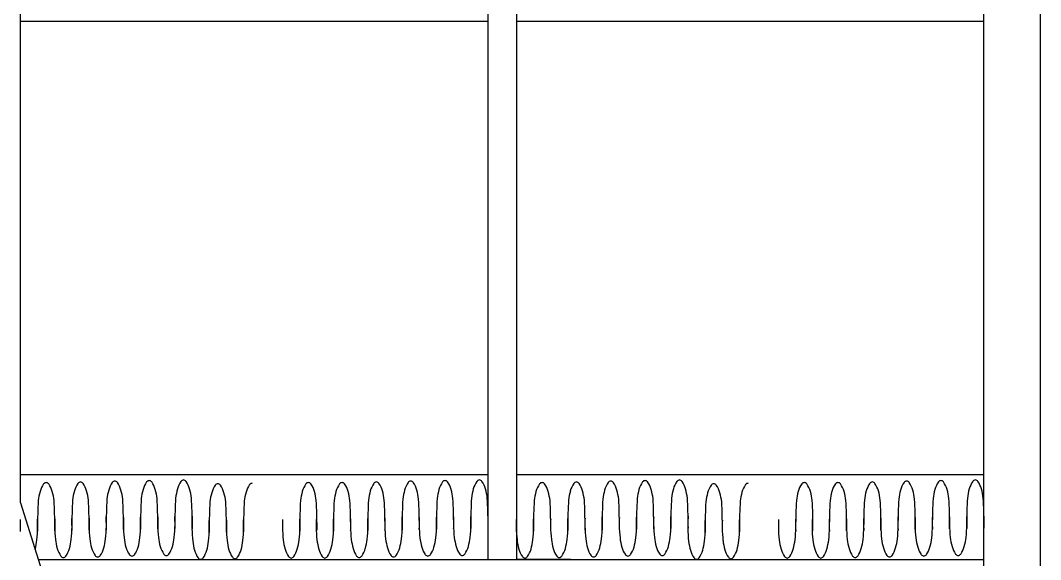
# Model space of a CAD drawing. Header units: inches. Extents: x -460 to 10305, y -938 to 5356.
# Drawn here: x 9983.4 to 10055.4, y 4574.2 to 4612.2 of the extents above; entities that cross this region are included whole.
import ezdxf

# ---------------------------------------------------------------- set-up
doc = ezdxf.new("R2010")
doc.units = ezdxf.units.IN
doc.header["$MEASUREMENT"] = 0
doc.layers.add('01-0263-07-DWG-BFP-ARCH$0$SP-PART', color=190, linetype='Continuous')
doc.layers.add('01-0263-07-DWG-BFP-ARCH$0$SP-WALL', color=7, linetype='Continuous')

# ---------------------------------------------------------------- blocks, each defined once
blk = doc.blocks.new('01-0263-07-DWG-BFP-ARCH', base_point=(1295.153, 1353.423))
at = {"layer": '01-0263-07-DWG-BFP-ARCH$0$SP-PART'}
for p, q in [((3467.158, 1945.427), (3500.158, 1945.427)), ((3502.158, 1945.427), (3535.158, 1945.427)), ((3467.158, 1913.427), (3500.158, 1913.427)), ((3502.158, 1913.427), (3535.158, 1913.427)), ((3468.414, 1907.427), (3500.158, 1907.427)), ((3496.31, 1907.427), (3500.158, 1907.427)), ((3502.158, 1907.427), (3535.158, 1907.427)), ((3506.006, 1907.427), (3502.158, 1907.427))]:
    blk.add_line(p, q, dxfattribs=at)
for centre, radius, start, end in [((3478.67, 1912.826), 0.219, 90, 145.67741), ((3478.67, 1912.826), 0.219, 34.32259, 90), ((3499.551, 1912.826), 0.219, 90, 145.67741), ((3499.551, 1912.826), 0.219, 34.32259, 90), ((3513.67, 1912.826), 0.219, 90, 145.67741), ((3513.67, 1912.826), 0.219, 34.32259, 90), ((3534.551, 1912.826), 0.219, 90, 145.67741), ((3534.551, 1912.826), 0.219, 34.32259, 90), ((3470.316, 1911.729), 1.841, 145.67741, 164.20927), ((3468.976, 1912.644), 0.219, 90, 145.67741), ((3468.976, 1912.644), 0.219, 34.32259, 90), ((3467.636, 1911.729), 1.841, 15.79073, 34.32259), ((3472.74, 1911.771), 1.841, 145.67741, 164.20927), ((3471.4, 1912.685), 0.219, 90, 145.67741), ((3471.4, 1912.685), 0.219, 34.32259, 90), ((3470.06, 1911.771), 1.841, 15.79073, 34.32259), ((3477.342, 1911.212), 4.107, 164.20927, 173.31892), ((3475.162, 1911.828), 1.841, 145.67741, 164.20927), ((3473.822, 1912.743), 0.219, 90, 145.67741), ((3473.822, 1912.743), 0.219, 34.32259, 90), ((3472.482, 1911.828), 1.841, 15.79073, 34.32259), ((3470.302, 1911.212), 4.107, 6.68108, 15.79073), ((3479.766, 1911.253), 4.107, 164.20927, 173.31892), ((3477.586, 1911.87), 1.841, 145.67741, 164.20927), ((3476.246, 1912.785), 0.219, 90, 145.67741), ((3476.246, 1912.785), 0.219, 34.32259, 90), ((3474.906, 1911.87), 1.841, 15.79073, 34.32259), ((3472.726, 1911.253), 4.107, 6.68108, 15.79073), ((3482.191, 1911.295), 4.107, 164.20927, 173.31892), ((3480.01, 1911.912), 1.841, 145.67741, 164.20927), ((3477.33, 1911.912), 1.841, 15.79073, 34.32259), ((3475.15, 1911.295), 4.107, 6.68108, 15.79073), ((3482.431, 1911.64), 1.841, 145.67741, 164.20927), ((3481.091, 1912.555), 0.219, 90, 145.67741), ((3481.091, 1912.555), 0.219, 34.32259, 90), ((3479.751, 1911.64), 1.841, 15.79073, 34.32259), ((3484.855, 1911.682), 1.841, 145.67741, 164.20927), ((3483.515, 1912.597), 0.219, 90, 145.67741), ((3488.821, 1911.729), 1.841, 145.67741, 164.20927), ((3487.481, 1912.644), 0.219, 90, 145.67741), ((3487.481, 1912.644), 0.219, 34.32259, 90), ((3486.141, 1911.729), 1.841, 15.79073, 34.32259), ((3491.197, 1911.729), 1.841, 145.67741, 164.20927), ((3489.857, 1912.644), 0.219, 90, 145.67741), ((3489.857, 1912.644), 0.219, 34.32259, 90), ((3488.517, 1911.729), 1.841, 15.79073, 34.32259), ((3493.621, 1911.771), 1.841, 145.67741, 164.20927), ((3492.281, 1912.685), 0.219, 90, 145.67741), ((3492.281, 1912.685), 0.219, 34.32259, 90), ((3490.941, 1911.771), 1.841, 15.79073, 34.32259), ((3498.224, 1911.212), 4.107, 164.20927, 173.31892), ((3496.043, 1911.828), 1.841, 145.67741, 164.20927), ((3494.703, 1912.743), 0.219, 90, 145.67741), ((3494.703, 1912.743), 0.219, 34.32259, 90), ((3493.363, 1911.828), 1.841, 15.79073, 34.32259), ((3491.183, 1911.212), 4.107, 6.68108, 15.79073), ((3500.648, 1911.253), 4.107, 164.20927, 173.31892), ((3498.467, 1911.87), 1.841, 145.67741, 164.20927), ((3497.127, 1912.785), 0.219, 90, 145.67741), ((3497.127, 1912.785), 0.219, 34.32259, 90), ((3495.787, 1911.87), 1.841, 15.79073, 34.32259), ((3493.607, 1911.253), 4.107, 6.68108, 15.79073), ((3503.072, 1911.295), 4.107, 164.20927, 173.31892), ((3500.891, 1911.912), 1.841, 145.67741, 164.20927), ((3498.212, 1911.912), 1.841, 15.79073, 34.32259), ((3496.031, 1911.295), 4.107, 6.68108, 15.79073), ((3505.316, 1911.729), 1.841, 145.67741, 164.20927), ((3503.976, 1912.644), 0.219, 90, 145.67741), ((3503.976, 1912.644), 0.219, 34.32259, 90), ((3502.636, 1911.729), 1.841, 15.79073, 34.32259), ((3507.74, 1911.771), 1.841, 145.67741, 164.20927), ((3506.4, 1912.685), 0.219, 90, 145.67741), ((3506.4, 1912.685), 0.219, 34.32259, 90), ((3505.06, 1911.771), 1.841, 15.79073, 34.32259), ((3512.342, 1911.212), 4.107, 164.20927, 173.31892), ((3510.162, 1911.828), 1.841, 145.67741, 164.20927), ((3508.822, 1912.743), 0.219, 90, 145.67741), ((3508.822, 1912.743), 0.219, 34.32259, 90), ((3507.482, 1911.828), 1.841, 15.79073, 34.32259), ((3505.302, 1911.212), 4.107, 6.68108, 15.79073), ((3514.766, 1911.253), 4.107, 164.20927, 173.31892), ((3512.586, 1911.87), 1.841, 145.67741, 164.20927), ((3511.246, 1912.785), 0.219, 90, 145.67741), ((3511.246, 1912.785), 0.219, 34.32259, 90), ((3509.906, 1911.87), 1.841, 15.79073, 34.32259), ((3507.726, 1911.253), 4.107, 6.68108, 15.79073), ((3517.191, 1911.295), 4.107, 164.20927, 173.31892), ((3515.01, 1911.912), 1.841, 145.67741, 164.20927), ((3512.33, 1911.912), 1.841, 15.79073, 34.32259), ((3510.15, 1911.295), 4.107, 6.68108, 15.79073), ((3517.431, 1911.64), 1.841, 145.67741, 164.20927), ((3516.091, 1912.555), 0.219, 90, 145.67741), ((3516.091, 1912.555), 0.219, 34.32259, 90), ((3514.751, 1911.64), 1.841, 15.79073, 34.32259), ((3519.855, 1911.682), 1.841, 145.67741, 164.20927), ((3518.515, 1912.597), 0.219, 90, 145.67741), ((3523.821, 1911.729), 1.841, 145.67741, 164.20927), ((3522.481, 1912.644), 0.219, 90, 145.67741), ((3522.481, 1912.644), 0.219, 34.32259, 90), ((3521.141, 1911.729), 1.841, 15.79073, 34.32259), ((3526.197, 1911.729), 1.841, 145.67741, 164.20927), ((3524.857, 1912.644), 0.219, 90, 145.67741), ((3524.857, 1912.644), 0.219, 34.32259, 90), ((3523.517, 1911.729), 1.841, 15.79073, 34.32259), ((3528.621, 1911.771), 1.841, 145.67741, 164.20927), ((3527.281, 1912.685), 0.219, 90, 145.67741), ((3527.281, 1912.685), 0.219, 34.32259, 90), ((3525.941, 1911.771), 1.841, 15.79073, 34.32259), ((3533.224, 1911.212), 4.107, 164.20927, 173.31892), ((3531.043, 1911.828), 1.841, 145.67741, 164.20927), ((3529.703, 1912.743), 0.219, 90, 145.67741), ((3529.703, 1912.743), 0.219, 34.32259, 90), ((3528.363, 1911.828), 1.841, 15.79073, 34.32259), ((3526.183, 1911.212), 4.107, 6.68108, 15.79073), ((3535.648, 1911.253), 4.107, 164.20927, 173.31892), ((3533.467, 1911.87), 1.841, 145.67741, 164.20927), ((3532.127, 1912.785), 0.219, 90, 145.67741), ((3532.127, 1912.785), 0.219, 34.32259, 90), ((3530.787, 1911.87), 1.841, 15.79073, 34.32259), ((3528.607, 1911.253), 4.107, 6.68108, 15.79073), ((3538.072, 1911.295), 4.107, 164.20927, 173.31892), ((3535.891, 1911.912), 1.841, 145.67741, 164.20927), ((3533.212, 1911.912), 1.841, 15.79073, 34.32259), ((3531.031, 1911.295), 4.107, 6.68108, 15.79073), ((3472.496, 1911.112), 4.107, 164.20927, 173.31892), ((3465.456, 1911.112), 4.107, 6.68108, 15.79073), ((3504.597, 1909.761), 33.808, 176.82774, 180.00104), ((3474.921, 1911.154), 4.107, 164.20927, 173.31892), ((3467.88, 1911.154), 4.107, 6.68108, 15.79073), ((3438.203, 1909.761), 33.808, 359.99896, 3.17226), ((3507.019, 1909.819), 33.808, 176.82774, 180.00104), ((3440.625, 1909.819), 33.808, 359.99896, 3.17226), ((3509.443, 1909.86), 33.808, 176.82774, 180.00104), ((3443.049, 1909.86), 33.808, 359.99896, 3.17226), ((3511.867, 1909.902), 33.808, 176.82774, 180.00104), ((3445.473, 1909.902), 33.808, 359.99896, 3.17226), ((3484.611, 1911.024), 4.107, 164.20927, 173.31892), ((3477.57, 1911.024), 4.107, 6.68108, 15.79073), ((3487.035, 1911.065), 4.107, 164.20927, 173.31892), ((3491.001, 1911.112), 4.107, 164.20927, 173.31892), ((3483.961, 1911.112), 4.107, 6.68108, 15.79073), ((3493.378, 1911.112), 4.107, 164.20927, 173.31892), ((3486.337, 1911.112), 4.107, 6.68108, 15.79073), ((3525.478, 1909.761), 33.808, 176.82774, 180.00104), ((3495.802, 1911.154), 4.107, 164.20927, 173.31892), ((3488.761, 1911.154), 4.107, 6.68108, 15.79073), ((3459.084, 1909.761), 33.808, 359.99896, 3.17226), ((3527.9, 1909.819), 33.808, 176.82774, 180.00104), ((3461.506, 1909.819), 33.808, 359.99896, 3.17226), ((3530.324, 1909.86), 33.808, 176.82774, 180.00104), ((3463.93, 1909.86), 33.808, 359.99896, 3.17226), ((3532.748, 1909.902), 33.808, 176.82774, 180.00104), ((3466.354, 1909.902), 33.808, 359.99896, 3.17226), ((3507.496, 1911.112), 4.107, 164.20927, 173.31892), ((3500.456, 1911.112), 4.107, 6.68108, 15.79073), ((3539.597, 1909.761), 33.808, 176.82774, 180.00104), ((3509.921, 1911.154), 4.107, 164.20927, 173.31892), ((3502.88, 1911.154), 4.107, 6.68108, 15.79073), ((3473.203, 1909.761), 33.808, 359.99896, 3.17226), ((3542.019, 1909.819), 33.808, 176.82774, 180.00104), ((3475.625, 1909.819), 33.808, 359.99896, 3.17226), ((3544.443, 1909.86), 33.808, 176.82774, 180.00104), ((3478.049, 1909.86), 33.808, 359.99896, 3.17226), ((3546.867, 1909.902), 33.808, 176.82774, 180.00104), ((3480.473, 1909.902), 33.808, 359.99896, 3.17226), ((3519.611, 1911.024), 4.107, 164.20927, 173.31892), ((3512.57, 1911.024), 4.107, 6.68108, 15.79073), ((3522.035, 1911.065), 4.107, 164.20927, 173.31892), ((3526.001, 1911.112), 4.107, 164.20927, 173.31892), ((3518.961, 1911.112), 4.107, 6.68108, 15.79073), ((3528.378, 1911.112), 4.107, 164.20927, 173.31892), ((3521.337, 1911.112), 4.107, 6.68108, 15.79073), ((3560.478, 1909.761), 33.808, 176.82774, 180.00104), ((3530.802, 1911.154), 4.107, 164.20927, 173.31892), ((3523.761, 1911.154), 4.107, 6.68108, 15.79073), ((3494.084, 1909.761), 33.808, 359.99896, 3.17226), ((3562.9, 1909.819), 33.808, 176.82774, 180.00104), ((3496.506, 1909.819), 33.808, 359.99896, 3.17226), ((3565.324, 1909.86), 33.808, 176.82774, 180.00104), ((3498.93, 1909.86), 33.808, 359.99896, 3.17226), ((3567.748, 1909.902), 33.808, 176.82774, 180.00104), ((3501.354, 1909.902), 33.808, 359.99896, 3.17226), ((3502.173, 1909.719), 33.808, 176.82774, 180.00104), ((3435.779, 1909.719), 33.808, 359.99896, 3.17226), ((3514.288, 1909.631), 33.808, 176.82774, 180.00104), ((3447.894, 1909.631), 33.808, 359.99896, 3.17226), ((3516.712, 1909.672), 33.808, 176.82774, 180.00104), ((3520.678, 1909.719), 33.808, 176.82774, 180.00104), ((3454.284, 1909.719), 33.808, 359.99896, 3.17226), ((3523.054, 1909.719), 33.808, 176.82774, 180.00104), ((3456.66, 1909.719), 33.808, 359.99896, 3.17226), ((3537.173, 1909.719), 33.808, 176.82774, 180.00104), ((3470.779, 1909.719), 33.808, 359.99896, 3.17226), ((3549.288, 1909.631), 33.808, 176.82774, 180.00104), ((3482.894, 1909.631), 33.808, 359.99896, 3.17226), ((3551.712, 1909.672), 33.808, 176.82774, 180.00104), ((3555.678, 1909.719), 33.808, 176.82774, 180.00104), ((3489.284, 1909.719), 33.808, 359.99896, 3.17226), ((3558.054, 1909.719), 33.808, 176.82774, 180.00104), ((3491.66, 1909.719), 33.808, 359.99896, 3.17226), ((3433.355, 1909.678), 33.808, 359.99896, 0.98443), ((3434.567, 1909.698), 33.808, 359.99896, 0.98443), ((3503.385, 1909.74), 33.808, 179.05088, 180.00104), ((3436.991, 1909.74), 33.808, 359.99896, 0.98443), ((3505.809, 1909.782), 33.808, 179.05088, 180.00104), ((3439.415, 1909.782), 33.808, 359.99896, 1.11131), ((3508.231, 1909.84), 33.808, 179.05088, 180.00104), ((3441.837, 1909.84), 33.808, 359.99896, 0.98443), ((3510.655, 1909.881), 33.808, 179.05088, 180.00104), ((3444.261, 1909.881), 33.808, 359.99896, 0.98443), ((3513.076, 1909.61), 33.808, 179.05088, 180.00104), ((3513.079, 1909.923), 33.808, 179.05088, 180.00104), ((3446.682, 1909.61), 33.808, 359.99896, 0.98443), ((3515.5, 1909.652), 33.808, 179.05088, 180.00104), ((3449.106, 1909.652), 33.808, 359.99896, 0.98443), ((3519.466, 1909.698), 33.808, 179.05088, 180.00104), ((3453.072, 1909.698), 33.808, 359.99896, 0.98443), ((3521.842, 1909.698), 33.808, 179.05088, 180.00104), ((3455.448, 1909.698), 33.808, 359.99896, 0.98443), ((3524.266, 1909.74), 33.808, 179.05088, 180.00104), ((3457.872, 1909.74), 33.808, 359.99896, 0.98443), ((3526.69, 1909.782), 33.808, 179.05088, 180.00104), ((3460.297, 1909.782), 33.808, 359.99896, 1.11131), ((3529.112, 1909.84), 33.808, 179.05088, 180.00104), ((3462.718, 1909.84), 33.808, 359.99896, 0.98443), ((3531.536, 1909.881), 33.808, 179.05088, 180.00104), ((3465.142, 1909.881), 33.808, 359.99896, 0.98443), ((3533.96, 1909.923), 33.808, 179.05088, 180.00104), ((3535.961, 1909.698), 33.808, 179.05088, 180.00104), ((3468.355, 1909.678), 33.808, 359.99896, 0.98443), ((3469.567, 1909.698), 33.808, 359.99896, 0.98443), ((3538.385, 1909.74), 33.808, 179.05088, 180.00104), ((3471.991, 1909.74), 33.808, 359.99896, 0.98443), ((3540.809, 1909.782), 33.808, 179.05088, 180.00104), ((3474.415, 1909.782), 33.808, 359.99896, 1.11131), ((3543.231, 1909.84), 33.808, 179.05088, 180.00104), ((3476.837, 1909.84), 33.808, 359.99896, 0.98443), ((3545.655, 1909.881), 33.808, 179.05088, 180.00104), ((3479.261, 1909.881), 33.808, 359.99896, 0.98443), ((3548.076, 1909.61), 33.808, 179.05088, 180.00104), ((3548.079, 1909.923), 33.808, 179.05088, 180.00104), ((3481.682, 1909.61), 33.808, 359.99896, 0.98443), ((3550.5, 1909.652), 33.808, 179.05088, 180.00104), ((3484.106, 1909.652), 33.808, 359.99896, 0.98443), ((3554.466, 1909.698), 33.808, 179.05088, 180.00104), ((3488.072, 1909.698), 33.808, 359.99896, 0.98443), ((3556.842, 1909.698), 33.808, 179.05088, 180.00104), ((3490.448, 1909.698), 33.808, 359.99896, 0.98443), ((3559.266, 1909.74), 33.808, 179.05088, 180.00104), ((3492.872, 1909.74), 33.808, 359.99896, 0.98443), ((3561.69, 1909.782), 33.808, 179.05088, 180.00104), ((3495.297, 1909.782), 33.808, 359.99896, 1.11131), ((3564.112, 1909.84), 33.808, 179.05088, 180.00104), ((3497.718, 1909.84), 33.808, 359.99896, 0.98443), ((3566.536, 1909.881), 33.808, 179.05088, 180.00104), ((3500.142, 1909.881), 33.808, 359.99896, 0.98443), ((3568.96, 1909.923), 33.808, 179.05088, 180.00104), ((3459.534, 1909.677), 7.629, 358.04412, 0), ((3460.746, 1909.698), 7.629, 353.31892, 360), ((3475.994, 1909.719), 7.629, 180, 182.11241), ((3477.206, 1909.74), 7.629, 180, 186.68108), ((3461.958, 1909.719), 7.629, 358.04412, 0), ((3463.17, 1909.74), 7.629, 353.31892, 360), ((3478.418, 1909.76), 7.629, 180, 182.11241), ((3479.63, 1909.781), 7.629, 180, 186.68108), ((3464.383, 1909.76), 7.629, 358.04412, 0), ((3465.595, 1909.781), 7.629, 353.31892, 360), ((3480.84, 1909.818), 7.629, 180, 182.40916), ((3482.052, 1909.839), 7.629, 180, 186.68108), ((3466.804, 1909.818), 7.629, 358.04412, 0), ((3468.016, 1909.839), 7.629, 353.31892, 360), ((3483.264, 1909.86), 7.629, 180, 182.11241), ((3484.476, 1909.881), 7.629, 180, 186.68108), ((3469.228, 1909.86), 7.629, 358.04412, 0), ((3470.44, 1909.881), 7.629, 353.31892, 360), ((3485.688, 1909.901), 7.629, 180, 182.11241), ((3486.896, 1909.609), 7.629, 180, 186.68108), ((3486.9, 1909.922), 7.629, 180, 182.11241), ((3471.653, 1909.901), 7.629, 358.04412, 0), ((3472.861, 1909.609), 7.629, 353.31892, 360), ((3488.108, 1909.63), 7.629, 180, 182.11241), ((3489.32, 1909.651), 7.629, 180, 186.68108), ((3474.073, 1909.63), 7.629, 358.04412, 0), ((3475.285, 1909.651), 7.629, 353.31892, 360), ((3490.533, 1909.672), 7.629, 180, 182.11241), ((3493.287, 1909.698), 7.629, 180, 186.68108), ((3479.251, 1909.698), 7.629, 353.31892, 0), ((3494.499, 1909.719), 7.629, 180, 182.11241), ((3495.663, 1909.698), 7.629, 180, 186.68108), ((3480.463, 1909.719), 7.629, 358.04412, 360), ((3481.628, 1909.698), 7.629, 353.31892, 360), ((3496.875, 1909.719), 7.629, 180, 182.11241), ((3498.087, 1909.74), 7.629, 180, 186.68108), ((3482.84, 1909.719), 7.629, 358.04412, 0), ((3484.052, 1909.74), 7.629, 353.31892, 360), ((3499.299, 1909.76), 7.629, 180, 182.11241), ((3500.511, 1909.781), 7.629, 180, 186.68108), ((3485.264, 1909.76), 7.629, 358.04412, 0), ((3486.476, 1909.781), 7.629, 353.31892, 360), ((3501.721, 1909.818), 7.629, 180, 182.40916), ((3502.933, 1909.839), 7.629, 180, 186.68108), ((3487.685, 1909.818), 7.629, 358.04412, 360), ((3488.898, 1909.839), 7.629, 353.31892, 0), ((3504.145, 1909.86), 7.629, 180, 182.11241), ((3505.357, 1909.881), 7.629, 180, 186.68108), ((3490.11, 1909.86), 7.629, 358.04412, 360), ((3491.322, 1909.881), 7.629, 353.31892, 0), ((3506.569, 1909.901), 7.629, 180, 182.11241), ((3507.781, 1909.922), 7.629, 180, 182.11241), ((3492.534, 1909.901), 7.629, 358.04412, 360), ((3509.782, 1909.698), 7.629, 180, 186.68108), ((3494.534, 1909.677), 7.629, 358.04412, 0), ((3495.746, 1909.698), 7.629, 353.31892, 360), ((3510.994, 1909.719), 7.629, 180, 182.11241), ((3512.206, 1909.74), 7.629, 180, 186.68108), ((3496.958, 1909.719), 7.629, 358.04412, 0), ((3498.17, 1909.74), 7.629, 353.31892, 360), ((3513.418, 1909.76), 7.629, 180, 182.11241), ((3514.63, 1909.781), 7.629, 180, 186.68108), ((3499.383, 1909.76), 7.629, 358.04412, 0), ((3500.595, 1909.781), 7.629, 353.31892, 360), ((3515.84, 1909.818), 7.629, 180, 182.40916), ((3517.052, 1909.839), 7.629, 180, 186.68108), ((3501.804, 1909.818), 7.629, 358.04412, 0), ((3503.016, 1909.839), 7.629, 353.31892, 360), ((3518.264, 1909.86), 7.629, 180, 182.11241), ((3519.476, 1909.881), 7.629, 180, 186.68108), ((3504.228, 1909.86), 7.629, 358.04412, 0), ((3505.44, 1909.881), 7.629, 353.31892, 360), ((3520.688, 1909.901), 7.629, 180, 182.11241), ((3521.896, 1909.609), 7.629, 180, 186.68108), ((3521.9, 1909.922), 7.629, 180, 182.11241), ((3506.653, 1909.901), 7.629, 358.04412, 0), ((3507.861, 1909.609), 7.629, 353.31892, 360), ((3523.108, 1909.63), 7.629, 180, 182.11241), ((3524.32, 1909.651), 7.629, 180, 186.68108), ((3509.073, 1909.63), 7.629, 358.04412, 0), ((3510.285, 1909.651), 7.629, 353.31892, 360), ((3525.533, 1909.672), 7.629, 180, 182.11241), ((3528.287, 1909.698), 7.629, 180, 186.68108), ((3514.251, 1909.698), 7.629, 353.31892, 0), ((3529.499, 1909.719), 7.629, 180, 182.11241), ((3530.663, 1909.698), 7.629, 180, 186.68108), ((3515.463, 1909.719), 7.629, 358.04412, 360), ((3516.628, 1909.698), 7.629, 353.31892, 360), ((3531.875, 1909.719), 7.629, 180, 182.11241), ((3533.087, 1909.74), 7.629, 180, 186.68108), ((3517.84, 1909.719), 7.629, 358.04412, 0), ((3519.052, 1909.74), 7.629, 353.31892, 360), ((3534.299, 1909.76), 7.629, 180, 182.11241), ((3535.511, 1909.781), 7.629, 180, 186.68108), ((3520.264, 1909.76), 7.629, 358.04412, 0), ((3521.476, 1909.781), 7.629, 353.31892, 360), ((3536.721, 1909.818), 7.629, 180, 182.40916), ((3537.933, 1909.839), 7.629, 180, 186.68108), ((3522.685, 1909.818), 7.629, 358.04412, 360), ((3523.898, 1909.839), 7.629, 353.31892, 0), ((3539.145, 1909.86), 7.629, 180, 182.11241), ((3540.357, 1909.881), 7.629, 180, 186.68108), ((3525.11, 1909.86), 7.629, 358.04412, 360), ((3526.322, 1909.881), 7.629, 353.31892, 0), ((3541.569, 1909.901), 7.629, 180, 182.11241), ((3542.781, 1909.922), 7.629, 180, 182.11241), ((3527.534, 1909.901), 7.629, 358.04412, 360), ((3464.244, 1909.288), 4.107, 344.20927, 353.31892), ((3473.709, 1909.33), 4.107, 186.68108, 195.79073), ((3466.668, 1909.33), 4.107, 344.20927, 353.31892), ((3476.133, 1909.372), 4.107, 186.68108, 195.79073), ((3469.092, 1909.372), 4.107, 344.20927, 353.31892), ((3478.554, 1909.429), 4.107, 186.68108, 195.79073), ((3471.514, 1909.429), 4.107, 344.20927, 353.31892), ((3480.979, 1909.471), 4.107, 186.68108, 195.79073), ((3473.938, 1909.471), 4.107, 344.20927, 353.31892), ((3483.399, 1909.2), 4.107, 186.68108, 195.79073), ((3476.358, 1909.2), 4.107, 344.20927, 353.31892), ((3485.823, 1909.241), 4.107, 186.68108, 195.79073), ((3478.782, 1909.241), 4.107, 344.20927, 353.31892), ((3489.789, 1909.288), 4.107, 186.68108, 195.79073), ((3482.748, 1909.288), 4.107, 344.20927, 353.31892), ((3492.166, 1909.288), 4.107, 186.68108, 195.79073), ((3485.125, 1909.288), 4.107, 344.20927, 353.31892), ((3494.59, 1909.33), 4.107, 186.68108, 195.79073), ((3487.549, 1909.33), 4.107, 344.20927, 353.31892), ((3497.014, 1909.372), 4.107, 186.68108, 195.79073), ((3489.973, 1909.372), 4.107, 344.20927, 353.31892), ((3499.436, 1909.429), 4.107, 186.68108, 195.79073), ((3492.395, 1909.429), 4.107, 344.20927, 353.31892), ((3501.86, 1909.471), 4.107, 186.68108, 195.79073), ((3494.819, 1909.471), 4.107, 344.20927, 353.31892), ((3506.284, 1909.288), 4.107, 186.68108, 195.79073), ((3499.244, 1909.288), 4.107, 344.20927, 353.31892), ((3508.709, 1909.33), 4.107, 186.68108, 195.79073), ((3501.668, 1909.33), 4.107, 344.20927, 353.31892), ((3511.133, 1909.372), 4.107, 186.68108, 195.79073), ((3504.092, 1909.372), 4.107, 344.20927, 353.31892), ((3513.554, 1909.429), 4.107, 186.68108, 195.79073), ((3506.514, 1909.429), 4.107, 344.20927, 353.31892), ((3515.979, 1909.471), 4.107, 186.68108, 195.79073), ((3508.938, 1909.471), 4.107, 344.20927, 353.31892), ((3518.399, 1909.2), 4.107, 186.68108, 195.79073), ((3511.358, 1909.2), 4.107, 344.20927, 353.31892), ((3520.823, 1909.241), 4.107, 186.68108, 195.79073), ((3513.782, 1909.241), 4.107, 344.20927, 353.31892), ((3524.789, 1909.288), 4.107, 186.68108, 195.79073), ((3517.748, 1909.288), 4.107, 344.20927, 353.31892), ((3527.166, 1909.288), 4.107, 186.68108, 195.79073), ((3520.125, 1909.288), 4.107, 344.20927, 353.31892), ((3529.59, 1909.33), 4.107, 186.68108, 195.79073), ((3522.549, 1909.33), 4.107, 344.20927, 353.31892), ((3532.014, 1909.372), 4.107, 186.68108, 195.79073), ((3524.973, 1909.372), 4.107, 344.20927, 353.31892), ((3534.436, 1909.429), 4.107, 186.68108, 195.79073), ((3527.395, 1909.429), 4.107, 344.20927, 353.31892), ((3536.86, 1909.471), 4.107, 186.68108, 195.79073), ((3529.819, 1909.471), 4.107, 344.20927, 353.31892), ((3466.424, 1908.672), 1.841, 343.37227, 344.20927), ((3471.528, 1908.713), 1.841, 195.79073, 214.32259), ((3468.848, 1908.713), 1.841, 325.67741, 344.20927), ((3473.952, 1908.755), 1.841, 195.79073, 214.32259), ((3471.272, 1908.755), 1.841, 325.67741, 344.20927), ((3476.374, 1908.813), 1.841, 195.79073, 214.32259), ((3473.694, 1908.813), 1.841, 325.67741, 344.20927), ((3478.798, 1908.854), 1.841, 195.79073, 214.32259), ((3476.118, 1908.854), 1.841, 325.67741, 344.20927), ((3481.219, 1908.583), 1.841, 195.79073, 214.32259), ((3478.539, 1908.583), 1.841, 325.67741, 344.20927), ((3483.643, 1908.625), 1.841, 195.79073, 214.32259), ((3480.963, 1908.625), 1.841, 325.67741, 344.20927), ((3487.609, 1908.672), 1.841, 195.79073, 214.32259), ((3484.929, 1908.672), 1.841, 325.67741, 344.20927), ((3489.985, 1908.672), 1.841, 195.79073, 214.32259), ((3487.305, 1908.672), 1.841, 325.67741, 344.20927), ((3492.409, 1908.713), 1.841, 195.79073, 214.32259), ((3489.729, 1908.713), 1.841, 325.67741, 344.20927), ((3494.833, 1908.755), 1.841, 195.79073, 214.32259), ((3492.154, 1908.755), 1.841, 325.67741, 344.20927), ((3497.255, 1908.813), 1.841, 195.79073, 214.32259), ((3494.575, 1908.813), 1.841, 325.67741, 344.20927), ((3499.679, 1908.854), 1.841, 195.79073, 214.32259), ((3496.999, 1908.854), 1.841, 325.67741, 344.20927), ((3504.104, 1908.672), 1.841, 195.79073, 214.32259), ((3501.424, 1908.672), 1.841, 325.67741, 344.20927), ((3506.528, 1908.713), 1.841, 195.79073, 214.32259), ((3503.848, 1908.713), 1.841, 325.67741, 344.20927), ((3508.952, 1908.755), 1.841, 195.79073, 214.32259), ((3506.272, 1908.755), 1.841, 325.67741, 344.20927), ((3511.374, 1908.813), 1.841, 195.79073, 214.32259), ((3508.694, 1908.813), 1.841, 325.67741, 344.20927), ((3513.798, 1908.854), 1.841, 195.79073, 214.32259), ((3511.118, 1908.854), 1.841, 325.67741, 344.20927), ((3516.219, 1908.583), 1.841, 195.79073, 214.32259), ((3513.539, 1908.583), 1.841, 325.67741, 344.20927), ((3518.643, 1908.625), 1.841, 195.79073, 214.32259), ((3515.963, 1908.625), 1.841, 325.67741, 344.20927), ((3522.609, 1908.672), 1.841, 195.79073, 214.32259), ((3519.929, 1908.672), 1.841, 325.67741, 344.20927), ((3524.985, 1908.672), 1.841, 195.79073, 214.32259), ((3522.305, 1908.672), 1.841, 325.67741, 344.20927), ((3527.409, 1908.713), 1.841, 195.79073, 214.32259), ((3524.729, 1908.713), 1.841, 325.67741, 344.20927), ((3529.833, 1908.755), 1.841, 195.79073, 214.32259), ((3527.154, 1908.755), 1.841, 325.67741, 344.20927), ((3532.255, 1908.813), 1.841, 195.79073, 214.32259), ((3529.575, 1908.813), 1.841, 325.67741, 344.20927), ((3534.679, 1908.854), 1.841, 195.79073, 214.32259), ((3531.999, 1908.854), 1.841, 325.67741, 344.20927), ((3470.188, 1907.798), 0.219, 214.32259, 270), ((3470.188, 1907.798), 0.219, 270, 325.67741), ((3472.612, 1907.84), 0.219, 214.32259, 270), ((3472.612, 1907.84), 0.219, 270, 325.67741), ((3475.034, 1907.898), 0.219, 214.32259, 270), ((3475.034, 1907.898), 0.219, 270, 325.67741), ((3477.458, 1907.939), 0.219, 214.32259, 270), ((3477.458, 1907.939), 0.219, 270, 325.67741), ((3479.879, 1907.668), 0.219, 214.32259, 270), ((3479.879, 1907.668), 0.219, 270, 325.67741), ((3482.303, 1907.71), 0.219, 214.32259, 270), ((3482.303, 1907.71), 0.219, 270, 325.67741), ((3486.269, 1907.757), 0.219, 214.32259, 270), ((3486.269, 1907.757), 0.219, 270, 325.67741), ((3488.645, 1907.757), 0.219, 214.32259, 270), ((3488.645, 1907.757), 0.219, 270, 325.67741), ((3491.069, 1907.798), 0.219, 214.32259, 270), ((3491.069, 1907.798), 0.219, 270, 325.67741), ((3493.494, 1907.84), 0.219, 214.32259, 270), ((3493.494, 1907.84), 0.219, 270, 325.67741), ((3495.915, 1907.898), 0.219, 214.32259, 270), ((3495.915, 1907.898), 0.219, 270, 325.67741), ((3498.339, 1907.939), 0.219, 214.32259, 270), ((3498.339, 1907.939), 0.219, 270, 325.67741), ((3502.764, 1907.757), 0.219, 214.32259, 270), ((3502.764, 1907.757), 0.219, 270, 325.67741), ((3505.188, 1907.798), 0.219, 214.32259, 270), ((3505.188, 1907.798), 0.219, 270, 325.67741), ((3507.612, 1907.84), 0.219, 214.32259, 270), ((3507.612, 1907.84), 0.219, 270, 325.67741), ((3510.034, 1907.898), 0.219, 214.32259, 270), ((3510.034, 1907.898), 0.219, 270, 325.67741), ((3512.458, 1907.939), 0.219, 214.32259, 270), ((3512.458, 1907.939), 0.219, 270, 325.67741), ((3514.879, 1907.668), 0.219, 214.32259, 270), ((3514.879, 1907.668), 0.219, 270, 325.67741), ((3517.303, 1907.71), 0.219, 214.32259, 270), ((3517.303, 1907.71), 0.219, 270, 325.67741), ((3521.269, 1907.757), 0.219, 214.32259, 270), ((3521.269, 1907.757), 0.219, 270, 325.67741), ((3523.645, 1907.757), 0.219, 214.32259, 270), ((3523.645, 1907.757), 0.219, 270, 325.67741), ((3526.069, 1907.798), 0.219, 214.32259, 270), ((3526.069, 1907.798), 0.219, 270, 325.67741), ((3528.494, 1907.84), 0.219, 214.32259, 270), ((3528.494, 1907.84), 0.219, 270, 325.67741), ((3530.915, 1907.898), 0.219, 214.32259, 270), ((3530.915, 1907.898), 0.219, 270, 325.67741), ((3533.339, 1907.939), 0.219, 214.32259, 270), ((3533.339, 1907.939), 0.219, 270, 325.67741)]:
    blk.add_arc(centre, radius, start, end, dxfattribs=at)
at = {"layer": '01-0263-07-DWG-BFP-ARCH$0$SP-WALL'}
for p, q in [((3535.158, 1831.427), (3535.158, 2015.427)), ((3539.158, 1831.427), (3539.158, 2015.427)), ((3467.158, 1911.427), (3467.158, 1981.427)), ((3500.158, 1981.427), (3500.158, 1907.427)), ((3502.158, 1981.427), (3502.158, 1907.427)), ((3500.158, 1907.427), (3502.158, 1907.427))]:
    blk.add_line(p, q, dxfattribs=at)
blk.add_lwpolyline([(3467.158, 1911.427), (3480.064, 1870.324), (3480.064, 1847.761)], dxfattribs=at)

msp = doc.modelspace()

# ---------------------------------------------------------------- block references
msp.add_blockref('01-0263-07-DWG-BFP-ARCH', (7811.402, 4020.151))

doc.saveas('drawing.dxf')
